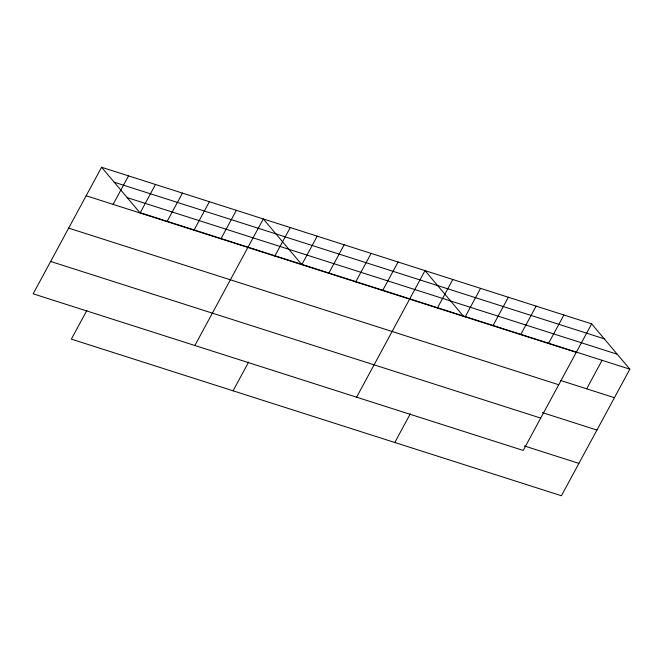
<?xml version="1.0" encoding="UTF-8"?>
<svg xmlns="http://www.w3.org/2000/svg" width="663" height="663" viewBox="0 0 663 663"><rect width="100%" height="100%" fill="white"/><g stroke="black" fill="none" stroke-linecap="round" stroke-linejoin="round"><path stroke-width="0.99" d="M101.58 167.258L33.15 293.817L523.215 450.434L591.653 323.875L101.58 167.258L139.785 212.566L629.85 369.183L561.42 495.742L71.347 339.125L86.903 310.367M113.116 204.378L128.539 175.869M140.075 212.997L155.49 184.48M167.026 221.608L182.441 193.099M193.977 230.227L209.4 201.709M220.936 238.837L236.351 210.328M194.872 345.498L263.302 218.939L301.508 264.247M274.838 256.067L290.261 227.55M233.069 390.814L248.625 362.048M301.798 264.678L317.212 236.169M328.749 273.297L344.163 244.78M355.7 281.908L371.123 253.399M382.659 290.518L398.073 262.009M356.595 397.187L425.024 270.62L463.23 315.936M437.381 308.013L452.796 279.496M394.792 442.494L410.347 413.737M465.153 316.881L480.567 288.372M492.924 325.757L508.339 297.248M520.695 334.633L536.11 306.124M548.458 343.509L563.881 315M586.664 388.816L602.079 360.307M114.185 182.209L604.258 338.826M127.18 197.615L617.245 354.233M86.165 195.767L576.23 352.385M560.807 380.554L614.435 397.692M68.67 228.122L558.735 384.739M542.359 412.61L596.94 430.055M50.645 261.462L540.71 418.08M524.334 445.942L578.915 463.387M591.653 323.875L629.85 369.183"/></g></svg>
